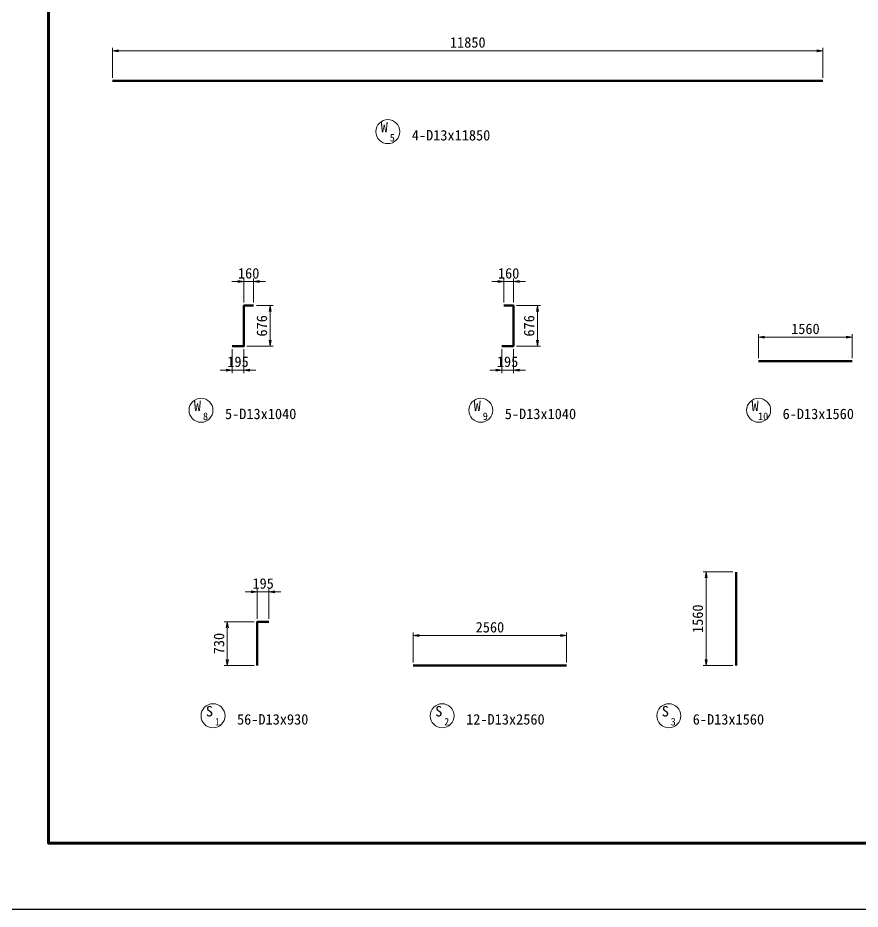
# Model space of a CAD drawing. Header units: millimetres. Extents: x 67792 to 193942, y -50017 to -20317.
# Drawn here: x 152404 to 166456, y -50017 to -35137 of the extents above; entities that cross this region are included whole.
import ezdxf
from ezdxf.enums import TextEntityAlignment as Align

# ---------------------------------------------------------------- set-up
doc = ezdxf.new("R2010")
doc.units = ezdxf.units.MM
doc.header["$LTSCALE"] = 50
doc.header["$PDSIZE"] = 300
doc.layers.get('Defpoints').update_dxf_attribs({"color": 191})
for name, color, linetype, lineweight in [('D-STR', 1, 'Continuous', 50), ('D-STR-DIM', 7, 'Continuous', 13), ('D-STR-TXT', 7, 'Continuous', 13), ('D-TTL', 2, 'Continuous', 140)]:
    doc.layers.add(name, color=color, linetype=linetype, lineweight=lineweight)
doc.styles.add('YOKO_GOTHIC', font='MS Gothic.ttf')
doc.dimstyles.new('S50', dxfattribs={"dimscale": 50, "dimtxt": 3.5, "dimasz": 2, "dimexe": 1, "dimexo": 1, "dimgap": 1, "dimtad": 1, "dimdec": 0, "dimzin": 1, "dimdsep": 46, "dimtxsty": 'YOKO_GOTHIC', "dimblk": 'OPEN', "dimcen": 0, "dimclrd": 256, "dimclre": 256, "dimclrt": 256, "dimaunit": 1, "dimadec": 3, "dimazin": 0, "dimtfac": 1, "dimtdec": 0, "dimtix": 1, "dimtmove": 2, "dimatfit": 3, "dimldrblk": 'OPEN', "dimfxl": 1, "dimlwd": -1, "dimlwe": -1, "dimarcsym": 2})

# ---------------------------------------------------------------- blocks, each defined once
blk = doc.blocks.new('_Open')
at = {"color": 0, "linetype": 'ByBlock', "lineweight": -2}
for p, q in [((-1, 0.17), (0, 0)), ((-1, -0.17), (0, 0)), ((0, 0), (-1, 0))]:
    blk.add_line(p, q, dxfattribs=at)
blk = doc.blocks.new('*D182')
at = {"layer": 'D-STR-DIM', "ltscale": 1500, "transparency": 16777216}
for p, q in [((153985, -36137), (153985, -35637)), ((154085, -35687), (165735, -35687)), ((165835, -36137), (165835, -35637))]:
    blk.add_line(p, q, dxfattribs=at)
at = {"layer": 'Defpoints', "color": 0, "ltscale": 1500, "transparency": 16777216}
for p in [(165835, -35687), (153985, -36187), (165835, -36187)]:
    blk.add_point(p, dxfattribs=at)
at = {"layer": 'D-STR-DIM', "ltscale": 1500, "transparency": 16777216, "xscale": 100, "yscale": 100, "zscale": 100, "rotation": 180}
blk.add_blockref('_Open', (153985, -35687), dxfattribs=at)
at = {"layer": 'D-STR-DIM', "ltscale": 1500, "transparency": 16777216, "xscale": 100, "yscale": 100, "zscale": 100}
blk.add_blockref('_Open', (165835, -35687), dxfattribs=at)
at = {"layer": 'D-STR-DIM', "ltscale": 1500, "transparency": 16777216, "insert": (159910, -35549), "char_height": 175, "attachment_point": 5, "style": 'YOKO_GOTHIC'}
blk.add_mtext('11850', dxfattribs=at)
blk = doc.blocks.new('*D185')
at = {"layer": 'D-STR-DIM', "transparency": 16777216}
for p, q in [((164763, -40817), (164763, -40417)), ((164863, -40467), (166223, -40467)), ((166323, -40817), (166323, -40417))]:
    blk.add_line(p, q, dxfattribs=at)
at = {"layer": 'Defpoints', "color": 0, "transparency": 16777216}
for p in [(166323, -40467), (164763, -40867), (166323, -40867)]:
    blk.add_point(p, dxfattribs=at)
at = {"layer": 'D-STR-DIM', "transparency": 16777216, "xscale": 100, "yscale": 100, "zscale": 100, "rotation": 180}
blk.add_blockref('_Open', (164763, -40467), dxfattribs=at)
at = {"layer": 'D-STR-DIM', "transparency": 16777216, "xscale": 100, "yscale": 100, "zscale": 100}
blk.add_blockref('_Open', (166323, -40467), dxfattribs=at)
at = {"layer": 'D-STR-DIM', "transparency": 16777216, "insert": (165543, -40330), "char_height": 175, "attachment_point": 5, "style": 'YOKO_GOTHIC'}
blk.add_mtext('1560', dxfattribs=at)
blk = doc.blocks.new('*D186')
at = {"layer": 'D-STR-DIM', "transparency": 16777216}
for p, q in [((155980, -40667), (155980, -41067)), ((156175, -40667), (156175, -41067)), ((155880, -41017), (155780, -41017)), ((155980, -41017), (156175, -41017)), ((156275, -41017), (156375, -41017))]:
    blk.add_line(p, q, dxfattribs=at)
at = {"layer": 'Defpoints', "color": 0, "transparency": 16777216}
for p in [(155980, -40617), (156175, -40617), (156175, -41017)]:
    blk.add_point(p, dxfattribs=at)
at = {"layer": 'D-STR-DIM', "transparency": 16777216, "xscale": 100, "yscale": 100, "zscale": 100}
blk.add_blockref('_Open', (155980, -41017), dxfattribs=at)
at = {"layer": 'D-STR-DIM', "transparency": 16777216, "xscale": 100, "yscale": 100, "zscale": 100, "rotation": 180}
blk.add_blockref('_Open', (156175, -41017), dxfattribs=at)
at = {"layer": 'D-STR-DIM', "transparency": 16777216, "insert": (156077, -40879), "char_height": 175, "attachment_point": 5, "style": 'YOKO_GOTHIC'}
blk.add_mtext('195', dxfattribs=at)
blk = doc.blocks.new('*D187')
at = {"layer": 'D-STR-DIM', "transparency": 16777216}
for p, q in [((160477, -40667), (160477, -41067)), ((160672, -40667), (160672, -41067)), ((160377, -41017), (160277, -41017)), ((160672, -41017), (160477, -41017)), ((160772, -41017), (160872, -41017))]:
    blk.add_line(p, q, dxfattribs=at)
at = {"layer": 'Defpoints', "color": 0, "transparency": 16777216}
for p in [(160477, -40617), (160672, -40617), (160477, -41017)]:
    blk.add_point(p, dxfattribs=at)
at = {"layer": 'D-STR-DIM', "transparency": 16777216, "xscale": 100, "yscale": 100, "zscale": 100}
blk.add_blockref('_Open', (160477, -41017), dxfattribs=at)
at = {"layer": 'D-STR-DIM', "transparency": 16777216, "xscale": 100, "yscale": 100, "zscale": 100, "rotation": 180}
blk.add_blockref('_Open', (160672, -41017), dxfattribs=at)
at = {"layer": 'D-STR-DIM', "transparency": 16777216, "insert": (160574, -40879), "char_height": 175, "attachment_point": 5, "style": 'YOKO_GOTHIC'}
blk.add_mtext('195', dxfattribs=at)
blk = doc.blocks.new('*D188')
at = {"layer": 'D-STR-DIM', "transparency": 16777216}
for p, q in [((160722, -39941), (161122, -39941)), ((161072, -40517), (161072, -40041)), ((160722, -40617), (161122, -40617))]:
    blk.add_line(p, q, dxfattribs=at)
at = {"layer": 'Defpoints', "color": 0, "transparency": 16777216}
for p in [(160672, -39941), (161072, -39941), (160672, -40617)]:
    blk.add_point(p, dxfattribs=at)
at = {"layer": 'D-STR-DIM', "transparency": 16777216, "xscale": 100, "yscale": 100, "zscale": 100}
for p, rotation in [((161072, -39941), 90), ((161072, -40617), 270)]:
    blk.add_blockref('_Open', p, dxfattribs=dict(at, rotation=rotation))
at = {"layer": 'D-STR-DIM', "transparency": 16777216, "insert": (160934, -40279), "char_height": 175, "attachment_point": 5, "rotation": 90, "style": 'YOKO_GOTHIC'}
blk.add_mtext('676', dxfattribs=at)
blk = doc.blocks.new('*D189')
at = {"layer": 'D-STR-DIM', "transparency": 16777216}
for p, q in [((156075, -39541), (155975, -39541)), ((156175, -39891), (156175, -39491)), ((156175, -39541), (156335, -39541)), ((156335, -39891), (156335, -39491)), ((156435, -39541), (156535, -39541))]:
    blk.add_line(p, q, dxfattribs=at)
at = {"layer": 'Defpoints', "color": 0, "transparency": 16777216}
for p in [(156335, -39541), (156175, -39941), (156335, -39941)]:
    blk.add_point(p, dxfattribs=at)
at = {"layer": 'D-STR-DIM', "transparency": 16777216, "xscale": 100, "yscale": 100, "zscale": 100}
blk.add_blockref('_Open', (156175, -39541), dxfattribs=at)
at = {"layer": 'D-STR-DIM', "transparency": 16777216, "xscale": 100, "yscale": 100, "zscale": 100, "rotation": 180}
blk.add_blockref('_Open', (156335, -39541), dxfattribs=at)
at = {"layer": 'D-STR-DIM', "transparency": 16777216, "insert": (156255, -39403), "char_height": 175, "attachment_point": 5, "style": 'YOKO_GOTHIC'}
blk.add_mtext('160', dxfattribs=at)
blk = doc.blocks.new('*D190')
at = {"layer": 'D-STR-DIM', "transparency": 16777216}
for p, q in [((160412, -39541), (160312, -39541)), ((160512, -39891), (160512, -39491)), ((160672, -39541), (160512, -39541)), ((160672, -39891), (160672, -39491)), ((160772, -39541), (160872, -39541))]:
    blk.add_line(p, q, dxfattribs=at)
at = {"layer": 'Defpoints', "color": 0, "transparency": 16777216}
for p in [(160512, -39541), (160512, -39941), (160672, -39941)]:
    blk.add_point(p, dxfattribs=at)
at = {"layer": 'D-STR-DIM', "transparency": 16777216, "xscale": 100, "yscale": 100, "zscale": 100}
blk.add_blockref('_Open', (160512, -39541), dxfattribs=at)
at = {"layer": 'D-STR-DIM', "transparency": 16777216, "xscale": 100, "yscale": 100, "zscale": 100, "rotation": 180}
blk.add_blockref('_Open', (160672, -39541), dxfattribs=at)
at = {"layer": 'D-STR-DIM', "transparency": 16777216, "insert": (160592, -39403), "char_height": 175, "attachment_point": 5, "style": 'YOKO_GOTHIC'}
blk.add_mtext('160', dxfattribs=at)
blk = doc.blocks.new('*D191')
at = {"layer": 'D-STR-DIM', "transparency": 16777216}
for p, q in [((156385, -39941), (156664, -39941)), ((156614, -40517), (156614, -40041)), ((156225, -40617), (156664, -40617))]:
    blk.add_line(p, q, dxfattribs=at)
at = {"layer": 'Defpoints', "color": 0, "transparency": 16777216}
for p in [(156335, -39941), (156614, -39941), (156175, -40617)]:
    blk.add_point(p, dxfattribs=at)
at = {"layer": 'D-STR-DIM', "transparency": 16777216, "xscale": 100, "yscale": 100, "zscale": 100}
for p, rotation in [((156614, -39941), 90), ((156614, -40617), 270)]:
    blk.add_blockref('_Open', p, dxfattribs=dict(at, rotation=rotation))
at = {"layer": 'D-STR-DIM', "transparency": 16777216, "insert": (156476, -40279), "char_height": 175, "attachment_point": 5, "rotation": 90, "style": 'YOKO_GOTHIC'}
blk.add_mtext('676', dxfattribs=at)
blk = doc.blocks.new('*D192')
at = {"layer": 'D-STR-DIM', "ltscale": 1500, "transparency": 16777216}
for p, q in [((159000, -45898), (159000, -45398)), ((159100, -45448), (161460, -45448)), ((161560, -45898), (161560, -45398))]:
    blk.add_line(p, q, dxfattribs=at)
at = {"layer": 'Defpoints', "color": 0, "ltscale": 1500, "transparency": 16777216}
for p in [(161560, -45448), (159000, -45948), (161560, -45948)]:
    blk.add_point(p, dxfattribs=at)
at = {"layer": 'D-STR-DIM', "ltscale": 1500, "transparency": 16777216, "xscale": 100, "yscale": 100, "zscale": 100, "rotation": 180}
blk.add_blockref('_Open', (159000, -45448), dxfattribs=at)
at = {"layer": 'D-STR-DIM', "ltscale": 1500, "transparency": 16777216, "xscale": 100, "yscale": 100, "zscale": 100}
blk.add_blockref('_Open', (161560, -45448), dxfattribs=at)
at = {"layer": 'D-STR-DIM', "ltscale": 1500, "transparency": 16777216, "insert": (160280, -45311), "char_height": 175, "attachment_point": 5, "style": 'YOKO_GOTHIC'}
blk.add_mtext('2560', dxfattribs=at)
blk = doc.blocks.new('*D193')
at = {"layer": 'D-STR-DIM', "ltscale": 1500, "transparency": 16777216}
for p, q in [((164335, -44388), (163835, -44388)), ((163885, -44488), (163885, -45848)), ((164335, -45948), (163835, -45948))]:
    blk.add_line(p, q, dxfattribs=at)
at = {"layer": 'Defpoints', "color": 0, "ltscale": 1500, "transparency": 16777216}
for p in [(164385, -44388), (163885, -45948), (164385, -45948)]:
    blk.add_point(p, dxfattribs=at)
at = {"layer": 'D-STR-DIM', "ltscale": 1500, "transparency": 16777216, "xscale": 100, "yscale": 100, "zscale": 100}
for p, rotation in [((163885, -44388), 90), ((163885, -45948), 270)]:
    blk.add_blockref('_Open', p, dxfattribs=dict(at, rotation=rotation))
at = {"layer": 'D-STR-DIM', "ltscale": 1500, "transparency": 16777216, "insert": (163748, -45168), "char_height": 175, "attachment_point": 5, "rotation": 90, "style": 'YOKO_GOTHIC'}
blk.add_mtext('1560', dxfattribs=at)
blk = doc.blocks.new('*D194')
at = {"layer": 'D-STR-DIM', "ltscale": 1500, "transparency": 16777216}
for p, q in [((156349, -45218), (155849, -45218)), ((155899, -45318), (155899, -45848)), ((156349, -45948), (155849, -45948))]:
    blk.add_line(p, q, dxfattribs=at)
at = {"layer": 'Defpoints', "color": 0, "ltscale": 1500, "transparency": 16777216}
for p in [(156399, -45218), (155899, -45948), (156399, -45948)]:
    blk.add_point(p, dxfattribs=at)
at = {"layer": 'D-STR-DIM', "ltscale": 1500, "transparency": 16777216, "xscale": 100, "yscale": 100, "zscale": 100}
for p, rotation in [((155899, -45218), 90), ((155899, -45948), 270)]:
    blk.add_blockref('_Open', p, dxfattribs=dict(at, rotation=rotation))
at = {"layer": 'D-STR-DIM', "ltscale": 1500, "transparency": 16777216, "insert": (155761, -45583), "char_height": 175, "attachment_point": 5, "rotation": 90, "style": 'YOKO_GOTHIC'}
blk.add_mtext('730', dxfattribs=at)
blk = doc.blocks.new('*D373')
at = {"layer": 'D-STR-DIM', "ltscale": 1500, "transparency": 16777216}
for p, q in [((156299, -44718), (156199, -44718)), ((156399, -45168), (156399, -44668)), ((156594, -44718), (156399, -44718)), ((156594, -45168), (156594, -44668)), ((156694, -44718), (156794, -44718))]:
    blk.add_line(p, q, dxfattribs=at)
at = {"layer": 'Defpoints', "color": 0, "ltscale": 1500, "transparency": 16777216}
for p in [(156399, -44718), (156399, -45218), (156594, -45218)]:
    blk.add_point(p, dxfattribs=at)
at = {"layer": 'D-STR-DIM', "ltscale": 1500, "transparency": 16777216, "xscale": 100, "yscale": 100, "zscale": 100}
blk.add_blockref('_Open', (156399, -44718), dxfattribs=at)
at = {"layer": 'D-STR-DIM', "ltscale": 1500, "transparency": 16777216, "xscale": 100, "yscale": 100, "zscale": 100, "rotation": 180}
blk.add_blockref('_Open', (156594, -44718), dxfattribs=at)
at = {"layer": 'D-STR-DIM', "ltscale": 1500, "transparency": 16777216, "insert": (156496, -44581), "char_height": 175, "attachment_point": 5, "style": 'YOKO_GOTHIC'}
blk.add_mtext('195', dxfattribs=at)

msp = doc.modelspace()

# ---------------------------------------------------------------- linework, layer by layer
at = {"layer": 'D-STR'}
for p, q in [((153985.3, -36186.6), (165835.3, -36186.6)), ((164762.5, -40867.1), (166322.5, -40867.1)), ((164385.2, -44388.3), (164385.2, -45948.3)), ((159000, -45948.3), (161560, -45948.3))]:
    msp.add_line(p, q, dxfattribs=at)
for points in [[(155979.8, -40616.8), (156174.8, -40616.8), (156174.8, -39940.8), (156334.8, -39940.8)], [(160476.9, -40616.8), (160671.9, -40616.8), (160671.9, -39940.8), (160511.9, -39940.8)], [(156398.8, -45948.3), (156398.8, -45218.3), (156593.8, -45218.3)]]:
    msp.add_lwpolyline(points, dxfattribs=at)
at = {"layer": 'D-STR-TXT'}
for centre in [(158576.6, -37037.1), (155460, -41688.4), (160127.5, -41688.4), (159483.4, -46787.5)]:
    msp.add_circle(centre, 200, dxfattribs=at)
at = {"layer": 'D-STR-TXT', "color": 4}
for centre in [(164762.5, -41688.4), (155660.4, -46787.5), (163263.5, -46787.5)]:
    msp.add_circle(centre, 200, dxfattribs=at)
at = {"layer": 'D-TTL'}
msp.add_lwpolyline([(152916.7, -21416.6), (152916.7, -48916.6), (192916.7, -48916.6), (192916.7, -21416.6)], close=True, dxfattribs=at)
at = {"layer": 'Defpoints', "color": 1}
msp.add_lwpolyline([(151891.7, -20316.6), (151891.7, -50016.6), (193941.7, -50016.6), (193941.7, -20316.6)], close=True, dxfattribs=at)

# ---------------------------------------------------------------- texts
at = {"layer": 'D-STR-TXT', "style": 'YOKO_GOTHIC'}
for s, height, p in [('W ', 175, (158576.6, -36962.1)), ('5', 125, (158651.6, -37137.1)), ('W ', 175, (155460, -41613.4)), ('W ', 175, (160127.5, -41613.4)), ('8', 125, (155535, -41788.4)), ('9', 125, (160202.5, -41788.4)), ('S', 175, (159426.4, -46712.5)), ('2', 125, (159558.4, -46887.5))]:
    msp.add_text(s, height=height, dxfattribs=at).set_placement(p, align=Align.MIDDLE_CENTER)
for s, p in [('4-D13x11850', (158976.6, -37237.1)), ('5-D13x1040', (155860, -41888.4)), ('5-D13x1040', (160527.5, -41888.4))]:
    msp.add_text(s, height=175, dxfattribs=at).set_placement(p, align=Align.BOTTOM_LEFT)
at = {"layer": 'D-STR-TXT', "color": 4, "style": 'YOKO_GOTHIC'}
for s, height, p in [('W ', 175, (164762.5, -41613.4)), ('10', 125, (164837.5, -41788.4)), ('S ', 175, (155660.4, -46712.5)), ('S', 175, (163206.5, -46712.5)), ('1', 125, (155735.4, -46887.5)), ('3', 125, (163338.5, -46887.5))]:
    msp.add_text(s, height=height, dxfattribs=at).set_placement(p, align=Align.MIDDLE_CENTER)
for s, p in [('6-D13x1560', (165162.5, -41888.4)), ('56-D13x930', (156060.4, -46987.5)), ('12-D13x2560', (159883.4, -46987.5)), ('6-D13x1560', (163663.5, -46987.5))]:
    msp.add_text(s, height=175, dxfattribs=at).set_placement(p, align=Align.BOTTOM_LEFT)

# ---------------------------------------------------------------- dimensions: what is measured, and where the dimension line sits
at = {"layer": 'D-STR-DIM', "ltscale": 1500}
for base, p1, p2, picture, middle in [((165835.3, -35686.6), (153985.3, -36186.6), (165835.3, -36186.6), '*D182', (159910.3, -35549.1)), ((156398.8, -44718.3), (156593.8, -45218.3), (156398.8, -45218.3), '*D373', (156496.3, -44580.8)), ((161560, -45448.3), (159000, -45948.3), (161560, -45948.3), '*D192', (160280, -45310.8))]:
    dim = msp.add_linear_dim(base=base, p1=p1, p2=p2, dimstyle='S50', dxfattribs=at)
    dim.commit()
    dim.dimension.update_dxf_attribs({"geometry": picture, "text_midpoint": middle})
at = {"layer": 'D-STR-DIM'}
for p1, p2, distance, picture, middle in [((156174.8, -39940.8), (156334.8, -39940.8), 400, '*D189', (156254.8, -39403.3)), ((160671.9, -39940.8), (160511.9, -39940.8), -400, '*D190', (160591.9, -39403.3)), ((160671.9, -40616.8), (160671.9, -39940.8), -400, '*D188', (160934.4, -40278.8)), ((164762.5, -40867.1), (166322.5, -40867.1), 400, '*D185', (165542.5, -40329.6)), ((155979.8, -40616.8), (156174.8, -40616.8), -400, '*D186', (156077.3, -40879.3)), ((160671.9, -40616.8), (160476.9, -40616.8), 400, '*D187', (160574.4, -40879.3))]:
    dim = msp.add_aligned_dim(p1=p1, p2=p2, distance=distance, dimstyle='S50', dxfattribs=at)
    dim.commit()
    dim.dimension.update_dxf_attribs({"geometry": picture, "text_midpoint": middle})
dim = msp.add_linear_dim(base=(156613.7, -39940.8), p1=(156174.8, -40616.8), p2=(156334.8, -39940.8), angle=90, dimstyle='S50', dxfattribs=at)
dim.commit()
dim.dimension.update_dxf_attribs({"geometry": '*D191', "text_midpoint": (156476.2, -40278.8)})
at = {"layer": 'D-STR-DIM', "ltscale": 1500}
for base, p1, p2, picture, middle in [((163885.2, -45948.3), (164385.2, -44388.3), (164385.2, -45948.3), '*D193', (163747.7, -45168.3)), ((155898.8, -45948.3), (156398.8, -45218.3), (156398.8, -45948.3), '*D194', (155761.3, -45583.3))]:
    dim = msp.add_linear_dim(base=base, p1=p1, p2=p2, angle=90, dimstyle='S50', dxfattribs=at)
    dim.commit()
    dim.dimension.update_dxf_attribs({"geometry": picture, "text_midpoint": middle})

doc.saveas('drawing.dxf')
